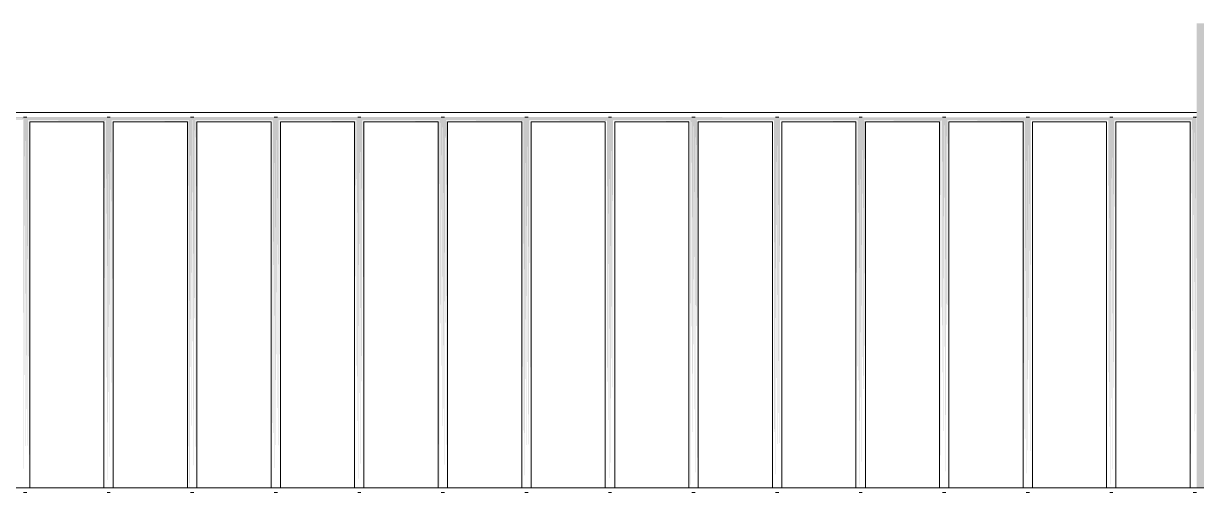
# Model space of a CAD drawing. Header units: metres. Extents: x -14 to 130, y -38 to 4.
# Drawn here: x 109.02 to 109.644, y -30.394 to -30.144 of the extents above; entities that cross this region are included whole.
import ezdxf

# ---------------------------------------------------------------- set-up
doc = ezdxf.new("R2010")
doc.units = ezdxf.units.M
doc.header["$MEASUREMENT"] = 0
doc.layers.add('A-Ost_Ansicht Ost PP_2_140 Brüstung', color=7, linetype='Continuous')
doc.layers.add('A-Ost_Ansicht Ost PP_2_717 Außen Ausstattung', color=7, linetype='Continuous')

msp = doc.modelspace()

# ---------------------------------------------------------------- hatches: boundary and pattern name
at = {"layer": 'A-Ost_Ansicht Ost PP_2_140 Brüstung', "linetype": 'Continuous', "lineweight": 0, "true_color": 0x000000}
msp.add_hatch(color=18, dxfattribs=at).paths.add_polyline_path([(111.63175, -30.14373), (109.64424, -30.14373), (109.64424, -30.39123), (111.63175, -30.39123)])
at = {"layer": 'A-Ost_Ansicht Ost PP_2_717 Außen Ausstattung', "linetype": 'Continuous', "lineweight": 0, "true_color": 0x000000}
for points in [[(107.41924, -30.19127), (109.64424, -30.19138)], [(107.41924, -30.19138), (109.64424, -30.19156)], [(107.41924, -30.19156), (109.64424, -30.19181)], [(107.41924, -30.19181), (109.64424, -30.19212)], [(107.41924, -30.19212), (109.64424, -30.19248)], [(107.41924, -30.19248), (109.64424, -30.19287)], [(107.41924, -30.1933), (109.64424, -30.1933), (107.41924, -30.19287)], [(107.41924, -30.19373), (109.64424, -30.19373), (107.41924, -30.1933)], [(108.98888, -30.19416), (109.02041, -30.19416), (109.02085, -30.19373), (108.98888, -30.19373)], [(109.02041, -30.19416), (108.98888, -30.19416), (109.01999, -30.19458)], [(109.01999, -30.19458), (108.98888, -30.19458), (109.0196, -30.19498)], [(109.02041, -30.19416), (109.01999, -30.19458), (109.01999, -30.39123)], [(109.02041, -30.39123), (109.02085, -30.19373), (109.02041, -30.19416)], [(109.02085, -30.19373), (109.02128, -30.19416), (109.06488, -30.19416), (109.06531, -30.19373)], [(109.02085, -30.39123), (109.02128, -30.19416), (109.02085, -30.19373)], [(109.06488, -30.19416), (109.02128, -30.19416), (109.0217, -30.19458), (109.06446, -30.19458)], [(109.02128, -30.39123), (109.0217, -30.19458), (109.02128, -30.19416)], [(109.06446, -30.19458), (109.0217, -30.19458), (109.0221, -30.19498), (109.06406, -30.19498)], [(109.0217, -30.19458), (109.0217, -30.39123), (109.0221, -30.19498)], [(109.06406, -30.19498), (109.06406, -30.39123), (109.06446, -30.19458)], [(109.06446, -30.39123), (109.06488, -30.19416), (109.06446, -30.19458)], [(109.06488, -30.39123), (109.06531, -30.19373), (109.06488, -30.19416)], [(109.10977, -30.19373), (109.06531, -30.19373), (109.06574, -30.19416), (109.10934, -30.19416)], [(109.06531, -30.39123), (109.06574, -30.19416), (109.06531, -30.19373)], [(109.06574, -30.19416), (109.06617, -30.19458), (109.10892, -30.19458), (109.10934, -30.19416)], [(109.06574, -30.39123), (109.06617, -30.19458), (109.06574, -30.19416)], [(109.06617, -30.19458), (109.06656, -30.19498), (109.10852, -30.19498), (109.10892, -30.19458)], [(109.06617, -30.19458), (109.06617, -30.39123), (109.06656, -30.19498)], [(109.10852, -30.19498), (109.10852, -30.39123), (109.10892, -30.19458)], [(109.10892, -30.39123), (109.10934, -30.19416), (109.10892, -30.19458)], [(109.10934, -30.39123), (109.10977, -30.19373), (109.10934, -30.19416)], [(109.10977, -30.19373), (109.11021, -30.19416), (109.15381, -30.19416), (109.15424, -30.19373)], [(109.10977, -30.39123), (109.11021, -30.19416), (109.10977, -30.19373)], [(109.11021, -30.19416), (109.11063, -30.19458), (109.15338, -30.19458), (109.15381, -30.19416)], [(109.11021, -30.39123), (109.11063, -30.19458), (109.11021, -30.19416)], [(109.11063, -30.19458), (109.11102, -30.19498), (109.15299, -30.19498), (109.15338, -30.19458)], [(109.11063, -30.19458), (109.11063, -30.39123), (109.11102, -30.19498)], [(109.15299, -30.19498), (109.15299, -30.39123), (109.15338, -30.19458)], [(109.15338, -30.39123), (109.15381, -30.19416), (109.15338, -30.19458)], [(109.15381, -30.39123), (109.15424, -30.19373), (109.15381, -30.19416)], [(109.1987, -30.19373), (109.15424, -30.19373), (109.15467, -30.19416), (109.19827, -30.19416)], [(109.15424, -30.39123), (109.15467, -30.19416), (109.15424, -30.19373)], [(109.19827, -30.19416), (109.15467, -30.19416), (109.15509, -30.19458), (109.19785, -30.19458)], [(109.15467, -30.39123), (109.15509, -30.19458), (109.15467, -30.19416)], [(109.15509, -30.19458), (109.15549, -30.19498), (109.19745, -30.19498), (109.19785, -30.19458)], [(109.15509, -30.39123), (109.15549, -30.19498), (109.15509, -30.19458)], [(109.19745, -30.19498), (109.19745, -30.39123), (109.19785, -30.19458)], [(109.19785, -30.39123), (109.19827, -30.19416), (109.19785, -30.19458)], [(109.19827, -30.19416), (109.19827, -30.39123), (109.1987, -30.19373)], [(109.24317, -30.19373), (109.1987, -30.19373), (109.19914, -30.19416), (109.24273, -30.19416)], [(109.1987, -30.39123), (109.19914, -30.19416), (109.1987, -30.19373)], [(109.19914, -30.19416), (109.19956, -30.19458), (109.24231, -30.19458), (109.24273, -30.19416)], [(109.19914, -30.39123), (109.19956, -30.19458), (109.19914, -30.19416)], [(109.19956, -30.19458), (109.19995, -30.19498), (109.24192, -30.19498), (109.24231, -30.19458)], [(109.19956, -30.39123), (109.19995, -30.19498), (109.19956, -30.19458)], [(109.24192, -30.19498), (109.24192, -30.39123), (109.24231, -30.19458)], [(109.24231, -30.19458), (109.24231, -30.39123), (109.24273, -30.19416)], [(109.24273, -30.39123), (109.24317, -30.19373), (109.24273, -30.19416)], [(109.28763, -30.19373), (109.24317, -30.19373), (109.2436, -30.19416), (109.2872, -30.19416)], [(109.24317, -30.39123), (109.2436, -30.19416), (109.24317, -30.19373)], [(109.2436, -30.19416), (109.24402, -30.19458), (109.28678, -30.19458), (109.2872, -30.19416)], [(109.2436, -30.39123), (109.24402, -30.19458), (109.2436, -30.19416)], [(109.24402, -30.19458), (109.24442, -30.19498), (109.28638, -30.19498), (109.28678, -30.19458)], [(109.24402, -30.39123), (109.24442, -30.19498), (109.24402, -30.19458)], [(109.28638, -30.19498), (109.28638, -30.39123), (109.28678, -30.19458)], [(109.28678, -30.39123), (109.2872, -30.19416), (109.28678, -30.19458)], [(109.2872, -30.39123), (109.28763, -30.19373), (109.2872, -30.19416)], [(109.3321, -30.19373), (109.28763, -30.19373), (109.28807, -30.19416), (109.33166, -30.19416)], [(109.28763, -30.39123), (109.28807, -30.19416), (109.28763, -30.19373)], [(109.28807, -30.19416), (109.28849, -30.19458), (109.33124, -30.19458), (109.33166, -30.19416)], [(109.28807, -30.39123), (109.28849, -30.19458), (109.28807, -30.19416)], [(109.33124, -30.19458), (109.28849, -30.19458), (109.28888, -30.19498), (109.33085, -30.19498)], [(109.28849, -30.19458), (109.28849, -30.39123), (109.28888, -30.19498)], [(109.33085, -30.19498), (109.33085, -30.39123), (109.33124, -30.19458)], [(109.33124, -30.39123), (109.33166, -30.19416), (109.33124, -30.19458)], [(109.33166, -30.39123), (109.3321, -30.19373), (109.33166, -30.19416)], [(109.3321, -30.19373), (109.33253, -30.19416), (109.37613, -30.19416), (109.37656, -30.19373)], [(109.3321, -30.39123), (109.33253, -30.19416), (109.3321, -30.19373)], [(109.33253, -30.19416), (109.33295, -30.19458), (109.37571, -30.19458), (109.37613, -30.19416)], [(109.33253, -30.39123), (109.33295, -30.19458), (109.33253, -30.19416)], [(109.33295, -30.19458), (109.33335, -30.19498), (109.37531, -30.19498), (109.37571, -30.19458)], [(109.33295, -30.19458), (109.33295, -30.39123), (109.33335, -30.19498)], [(109.37531, -30.19498), (109.37531, -30.39123), (109.37571, -30.19458)], [(109.37571, -30.39123), (109.37613, -30.19416), (109.37571, -30.19458)], [(109.37613, -30.39123), (109.37656, -30.19373), (109.37613, -30.19416)], [(109.42102, -30.19373), (109.37656, -30.19373), (109.37699, -30.19416), (109.42059, -30.19416)], [(109.37656, -30.39123), (109.37699, -30.19416), (109.37656, -30.19373)], [(109.42059, -30.19416), (109.37699, -30.19416), (109.37742, -30.19458), (109.42017, -30.19458)], [(109.37699, -30.39123), (109.37742, -30.19458), (109.37699, -30.19416)], [(109.37742, -30.19458), (109.37781, -30.19498), (109.41977, -30.19498), (109.42017, -30.19458)], [(109.37742, -30.39123), (109.37781, -30.19498), (109.37742, -30.19458)], [(109.41977, -30.19498), (109.41977, -30.39123), (109.42017, -30.19458)], [(109.42017, -30.39123), (109.42059, -30.19416), (109.42017, -30.19458)], [(109.42059, -30.39123), (109.42102, -30.19373), (109.42059, -30.19416)], [(109.42102, -30.19373), (109.42146, -30.19416), (109.46506, -30.19416), (109.46549, -30.19373)], [(109.42102, -30.39123), (109.42146, -30.19416), (109.42102, -30.19373)], [(109.42146, -30.19416), (109.42188, -30.19458), (109.46463, -30.19458), (109.46506, -30.19416)], [(109.42146, -30.39123), (109.42188, -30.19458), (109.42146, -30.19416)], [(109.42188, -30.19458), (109.42227, -30.19498), (109.46424, -30.19498), (109.46463, -30.19458)], [(109.42188, -30.19458), (109.42188, -30.39123), (109.42227, -30.19498)], [(109.46424, -30.19498), (109.46424, -30.39123), (109.46463, -30.19458)], [(109.46506, -30.19416), (109.46463, -30.19458), (109.46463, -30.39123)], [(109.46506, -30.39123), (109.46549, -30.19373), (109.46506, -30.19416)], [(109.46549, -30.19373), (109.46592, -30.19416), (109.50952, -30.19416), (109.50995, -30.19373)], [(109.46549, -30.39123), (109.46592, -30.19416), (109.46549, -30.19373)], [(109.46592, -30.19416), (109.46634, -30.19458), (109.5091, -30.19458), (109.50952, -30.19416)], [(109.46592, -30.39123), (109.46634, -30.19458), (109.46592, -30.19416)], [(109.5091, -30.19458), (109.46634, -30.19458), (109.46674, -30.19498), (109.5087, -30.19498)], [(109.46634, -30.19458), (109.46634, -30.39123), (109.46674, -30.19498)], [(109.5091, -30.19458), (109.5087, -30.19498), (109.5087, -30.39123)], [(109.50952, -30.19416), (109.5091, -30.19458), (109.5091, -30.39123)], [(109.50952, -30.39123), (109.50995, -30.19373), (109.50952, -30.19416)], [(109.55442, -30.19373), (109.50995, -30.19373), (109.51039, -30.19416), (109.55398, -30.19416)], [(109.50995, -30.39123), (109.51039, -30.19416), (109.50995, -30.19373)], [(109.51039, -30.19416), (109.51081, -30.19458), (109.55356, -30.19458), (109.55398, -30.19416)], [(109.51039, -30.39123), (109.51081, -30.19458), (109.51039, -30.19416)], [(109.55356, -30.19458), (109.51081, -30.19458), (109.5112, -30.19498), (109.55317, -30.19498)], [(109.5112, -30.19498), (109.51081, -30.19458), (109.51081, -30.39123)], [(109.55317, -30.19498), (109.55317, -30.39123), (109.55356, -30.19458)], [(109.55398, -30.19416), (109.55356, -30.19458), (109.55356, -30.39123)], [(109.55398, -30.39123), (109.55442, -30.19373), (109.55398, -30.19416)], [(109.55442, -30.19373), (109.55485, -30.19416), (109.59845, -30.19416), (109.59888, -30.19373)], [(109.55442, -30.39123), (109.55485, -30.19416), (109.55442, -30.19373)], [(109.55485, -30.19416), (109.55527, -30.19458), (109.59803, -30.19458), (109.59845, -30.19416)], [(109.55485, -30.39123), (109.55527, -30.19458), (109.55485, -30.19416)], [(109.55527, -30.19458), (109.55567, -30.19498), (109.59763, -30.19498), (109.59803, -30.19458)], [(109.55527, -30.19458), (109.55527, -30.39123), (109.55567, -30.19498)], [(109.59763, -30.19498), (109.59763, -30.39123), (109.59803, -30.19458)], [(109.59845, -30.19416), (109.59803, -30.19458), (109.59803, -30.39123)], [(109.59845, -30.39123), (109.59888, -30.19373), (109.59845, -30.19416)], [(109.64335, -30.19373), (109.59888, -30.19373), (109.59932, -30.19416), (109.64291, -30.19416)], [(109.59888, -30.39123), (109.59932, -30.19416), (109.59888, -30.19373)], [(109.59932, -30.19416), (109.59974, -30.19458), (109.64249, -30.19458), (109.64291, -30.19416)], [(109.59932, -30.39123), (109.59974, -30.19458), (109.59932, -30.19416)], [(109.59974, -30.19458), (109.60013, -30.19498), (109.6421, -30.19498), (109.64249, -30.19458)], [(109.59974, -30.19458), (109.59974, -30.39123), (109.60013, -30.19498)], [(109.6421, -30.19498), (109.6421, -30.39123), (109.64249, -30.19458)], [(109.64249, -30.39123), (109.64291, -30.19416), (109.64249, -30.19458)], [(109.64291, -30.39123), (109.64335, -30.19373), (109.64291, -30.19416)], [(109.64335, -30.19373), (109.64378, -30.19416), (109.64424, -30.19373)], [(109.64378, -30.19416), (109.64335, -30.19373), (109.64335, -30.39123)], [(109.64378, -30.39123), (109.6442, -30.19458), (109.64378, -30.19416)], [(109.06406, -30.19498), (109.0221, -30.19498), (109.02245, -30.19534), (109.0637, -30.19534)], [(109.0221, -30.39123), (109.02245, -30.19534), (109.0221, -30.19498)], [(109.0637, -30.19534), (109.02245, -30.19534), (109.0634, -30.19564)], [(109.02245, -30.39123), (109.02276, -30.19564)], [(109.02276, -30.19564), (109.06315, -30.19589)], [(109.02276, -30.19564), (109.02276, -30.39123), (109.02301, -30.19589)], [(109.02301, -30.19589), (109.06296, -30.19608)], [(109.02301, -30.19589), (109.02301, -30.39123), (109.0232, -30.19608)], [(109.06296, -30.19608), (109.0232, -30.19608), (109.06285, -30.19619)], [(109.0232, -30.39123), (109.02331, -30.19619)], [(109.06285, -30.19619), (109.06285, -30.39123), (109.06296, -30.19608)], [(109.06296, -30.19608), (109.06296, -30.39123), (109.06315, -30.19589)], [(109.06315, -30.19589), (109.06315, -30.39123), (109.0634, -30.19564)], [(109.0634, -30.39123), (109.0637, -30.19534)], [(109.0637, -30.39123), (109.06406, -30.19498), (109.0637, -30.19534)], [(109.10852, -30.19498), (109.06656, -30.19498), (109.06692, -30.19534), (109.10817, -30.19534)], [(109.06656, -30.39123), (109.06692, -30.19534), (109.06656, -30.19498)], [(109.06692, -30.19534), (109.10786, -30.19564)], [(109.06692, -30.39123), (109.06723, -30.19564)], [(109.10786, -30.19564), (109.06723, -30.19564), (109.10761, -30.19589)], [(109.06723, -30.19564), (109.06723, -30.39123), (109.06748, -30.19589)], [(109.10761, -30.19589), (109.06748, -30.19589), (109.10743, -30.19608)], [(109.06748, -30.39123), (109.06766, -30.19608)], [(109.10743, -30.19608), (109.06766, -30.19608), (109.10731, -30.19619)], [(109.06766, -30.19608), (109.06766, -30.39123), (109.06777, -30.19619)], [(109.10731, -30.19619), (109.10731, -30.39123), (109.10743, -30.19608)], [(109.10761, -30.19589), (109.10743, -30.39123)], [(109.10761, -30.19589), (109.10761, -30.39123), (109.10786, -30.19564)], [(109.10786, -30.39123), (109.10817, -30.19534)], [(109.10817, -30.39123), (109.10852, -30.19498), (109.10817, -30.19534)], [(109.11102, -30.19498), (109.11138, -30.19534), (109.15263, -30.19534), (109.15299, -30.19498)], [(109.11102, -30.39123), (109.11138, -30.19534), (109.11102, -30.19498)], [(109.11138, -30.19534), (109.15232, -30.19564)], [(109.11138, -30.39123), (109.11169, -30.19564)], [(109.11169, -30.19564), (109.15207, -30.19589)], [(109.11169, -30.19564), (109.11169, -30.39123), (109.11194, -30.19589)], [(109.15207, -30.19589), (109.11194, -30.19589), (109.15189, -30.19608)], [(109.11194, -30.39123), (109.11212, -30.19608)], [(109.11212, -30.19608), (109.15178, -30.19619)], [(109.11212, -30.39123), (109.11224, -30.19619)], [(109.15178, -30.39123), (109.15189, -30.19608)], [(109.15189, -30.39123), (109.15207, -30.19589)], [(109.15207, -30.39123), (109.15232, -30.19564)], [(109.15232, -30.39123), (109.15263, -30.19534)], [(109.15263, -30.39123), (109.15299, -30.19498), (109.15263, -30.19534)], [(109.15549, -30.19498), (109.15585, -30.19534), (109.1971, -30.19534), (109.19745, -30.19498)], [(109.15549, -30.39123), (109.15585, -30.19534), (109.15549, -30.19498)], [(109.15585, -30.19534), (109.19679, -30.19564)], [(109.15585, -30.39123), (109.15615, -30.19564)], [(109.19679, -30.19564), (109.15615, -30.19564), (109.19654, -30.19589)], [(109.15615, -30.19564), (109.15615, -30.39123), (109.1564, -30.19589)], [(109.19654, -30.19589), (109.1564, -30.19589), (109.19635, -30.19608)], [(109.1564, -30.39123), (109.15659, -30.19608)], [(109.19635, -30.19608), (109.15659, -30.19608), (109.19624, -30.19619)], [(109.15659, -30.39123), (109.1567, -30.19619)], [(109.19624, -30.39123), (109.19635, -30.19608)], [(109.19635, -30.19608), (109.19635, -30.39123), (109.19654, -30.19589)], [(109.19654, -30.19589), (109.19654, -30.39123), (109.19679, -30.19564)], [(109.19679, -30.39123), (109.1971, -30.19534)], [(109.1971, -30.19534), (109.1971, -30.39123), (109.19745, -30.19498)], [(109.24192, -30.19498), (109.19995, -30.19498), (109.20031, -30.19534), (109.24156, -30.19534)], [(109.19995, -30.39123), (109.20031, -30.19534), (109.19995, -30.19498)], [(109.20031, -30.19534), (109.24125, -30.19564)], [(109.20031, -30.39123), (109.20062, -30.19564)], [(109.24125, -30.19564), (109.20062, -30.19564), (109.241, -30.19589)], [(109.20062, -30.19564), (109.20062, -30.39123), (109.20087, -30.19589)], [(109.20087, -30.19589), (109.24082, -30.19608)], [(109.20087, -30.19589), (109.20087, -30.39123), (109.20105, -30.19608)], [(109.20105, -30.19608), (109.24071, -30.19619)], [(109.20117, -30.19619), (109.20105, -30.39123)], [(109.24071, -30.19619), (109.24071, -30.39123), (109.24082, -30.19608)], [(109.24082, -30.39123), (109.241, -30.19589)], [(109.241, -30.19589), (109.241, -30.39123), (109.24125, -30.19564)], [(109.24156, -30.19534), (109.24125, -30.39123)], [(109.24156, -30.39123), (109.24192, -30.19498), (109.24156, -30.19534)], [(109.24442, -30.19498), (109.24477, -30.19534), (109.28603, -30.19534), (109.28638, -30.19498)], [(109.24442, -30.39123), (109.24477, -30.19534), (109.24442, -30.19498)], [(109.28603, -30.19534), (109.24477, -30.19534), (109.28572, -30.19564)], [(109.24477, -30.19534), (109.24477, -30.39123), (109.24508, -30.19564)], [(109.24508, -30.19564), (109.28547, -30.19589)], [(109.24508, -30.19564), (109.24508, -30.39123), (109.24533, -30.19589)], [(109.24533, -30.19589), (109.28528, -30.19608)], [(109.24533, -30.39123), (109.24552, -30.19608)], [(109.28528, -30.19608), (109.24552, -30.19608), (109.28517, -30.19619)], [(109.24563, -30.19619), (109.24552, -30.39123)], [(109.28517, -30.19619), (109.28517, -30.39123), (109.28528, -30.19608)], [(109.28528, -30.19608), (109.28528, -30.39123), (109.28547, -30.19589)], [(109.28547, -30.19589), (109.28547, -30.39123), (109.28572, -30.19564)], [(109.28572, -30.39123), (109.28603, -30.19534)], [(109.28603, -30.39123), (109.28638, -30.19498), (109.28603, -30.19534)], [(109.33085, -30.19498), (109.28888, -30.19498), (109.28924, -30.19534), (109.33049, -30.19534)], [(109.28888, -30.39123), (109.28924, -30.19534), (109.28888, -30.19498)], [(109.33049, -30.19534), (109.28924, -30.19534), (109.33018, -30.19564)], [(109.28924, -30.39123), (109.28955, -30.19564)], [(109.28955, -30.19564), (109.32993, -30.19589)], [(109.28955, -30.19564), (109.28955, -30.39123), (109.2898, -30.19589)], [(109.2898, -30.19589), (109.32975, -30.19608)], [(109.2898, -30.39123), (109.28998, -30.19608)], [(109.32975, -30.19608), (109.28998, -30.19608), (109.32963, -30.19619)], [(109.28998, -30.39123), (109.29009, -30.19619)], [(109.32963, -30.39123), (109.32975, -30.19608)], [(109.32975, -30.39123), (109.32993, -30.19589)], [(109.32993, -30.39123), (109.33018, -30.19564)], [(109.33049, -30.19534), (109.33018, -30.39123)], [(109.33049, -30.39123), (109.33085, -30.19498), (109.33049, -30.19534)], [(109.37531, -30.19498), (109.33335, -30.19498), (109.3337, -30.19534), (109.37495, -30.19534)], [(109.33335, -30.39123), (109.3337, -30.19534), (109.33335, -30.19498)], [(109.3337, -30.19534), (109.37465, -30.19564)], [(109.3337, -30.39123), (109.33401, -30.19564)], [(109.37465, -30.19564), (109.33401, -30.19564), (109.3744, -30.19589)], [(109.33401, -30.39123), (109.33426, -30.19589)], [(109.33426, -30.19589), (109.37421, -30.19608)], [(109.33426, -30.39123), (109.33445, -30.19608)], [(109.33445, -30.19608), (109.3741, -30.19619)], [(109.33445, -30.39123), (109.33456, -30.19619)], [(109.3741, -30.39123), (109.37421, -30.19608)], [(109.3744, -30.19589), (109.37421, -30.39123)], [(109.3744, -30.39123), (109.37465, -30.19564)], [(109.37465, -30.39123), (109.37495, -30.19534)], [(109.37531, -30.19498), (109.37495, -30.19534), (109.37495, -30.39123)], [(109.37781, -30.19498), (109.37817, -30.19534), (109.41942, -30.19534), (109.41977, -30.19498)], [(109.37781, -30.39123), (109.37817, -30.19534), (109.37781, -30.19498)], [(109.37817, -30.19534), (109.41911, -30.19564)], [(109.37817, -30.19534), (109.37817, -30.39123), (109.37848, -30.19564)], [(109.37848, -30.19564), (109.41886, -30.19589)], [(109.37848, -30.19564), (109.37848, -30.39123), (109.37873, -30.19589)], [(109.41886, -30.19589), (109.37873, -30.19589), (109.41868, -30.19608)], [(109.37873, -30.19589), (109.37873, -30.39123), (109.37891, -30.19608)], [(109.37891, -30.19608), (109.41856, -30.19619)], [(109.37891, -30.39123), (109.37902, -30.19619)], [(109.41856, -30.39123), (109.41868, -30.19608)], [(109.41868, -30.19608), (109.41868, -30.39123), (109.41886, -30.19589)], [(109.41886, -30.39123), (109.41911, -30.19564)], [(109.41942, -30.19534), (109.41911, -30.39123)], [(109.41977, -30.19498), (109.41942, -30.19534), (109.41942, -30.39123)], [(109.46424, -30.19498), (109.42227, -30.19498), (109.42263, -30.19534), (109.46388, -30.19534)], [(109.42227, -30.39123), (109.42263, -30.19534), (109.42227, -30.19498)], [(109.42263, -30.19534), (109.46357, -30.19564)], [(109.42263, -30.39123), (109.42294, -30.19564)], [(109.46357, -30.19564), (109.42294, -30.19564), (109.46332, -30.19589)], [(109.42294, -30.39123), (109.42319, -30.19589)], [(109.42319, -30.19589), (109.46314, -30.19608)], [(109.42319, -30.39123), (109.42337, -30.19608)], [(109.46314, -30.19608), (109.42337, -30.19608), (109.46303, -30.19619)], [(109.42337, -30.39123), (109.42349, -30.19619)], [(109.46303, -30.39123), (109.46314, -30.19608)], [(109.46314, -30.39123), (109.46332, -30.19589)], [(109.46332, -30.19589), (109.46332, -30.39123), (109.46357, -30.19564)], [(109.46357, -30.39123), (109.46388, -30.19534)], [(109.46388, -30.39123), (109.46424, -30.19498), (109.46388, -30.19534)], [(109.46674, -30.19498), (109.4671, -30.19534), (109.50835, -30.19534), (109.5087, -30.19498)], [(109.46674, -30.39123), (109.4671, -30.19534), (109.46674, -30.19498)], [(109.50835, -30.19534), (109.4671, -30.19534), (109.50804, -30.19564)], [(109.4671, -30.19534), (109.4671, -30.39123), (109.4674, -30.19564)], [(109.4674, -30.19564), (109.50779, -30.19589)], [(109.4674, -30.19564), (109.4674, -30.39123), (109.46765, -30.19589)], [(109.50779, -30.19589), (109.46765, -30.19589), (109.5076, -30.19608)], [(109.46765, -30.19589), (109.46765, -30.39123), (109.46784, -30.19608)], [(109.46784, -30.19608), (109.50749, -30.19619)], [(109.46795, -30.19619), (109.46784, -30.39123)], [(109.50749, -30.39123), (109.5076, -30.19608)], [(109.5076, -30.19608), (109.5076, -30.39123), (109.50779, -30.19589)], [(109.50779, -30.19589), (109.50779, -30.39123), (109.50804, -30.19564)], [(109.50804, -30.39123), (109.50835, -30.19534)], [(109.50835, -30.39123), (109.5087, -30.19498), (109.50835, -30.19534)], [(109.55317, -30.19498), (109.5112, -30.19498), (109.51156, -30.19534), (109.55281, -30.19534)], [(109.5112, -30.19498), (109.5112, -30.39123), (109.51156, -30.19534)], [(109.55281, -30.19534), (109.51156, -30.19534), (109.5525, -30.19564)], [(109.51156, -30.19534), (109.51156, -30.39123), (109.51187, -30.19564)], [(109.5525, -30.19564), (109.51187, -30.19564), (109.55225, -30.19589)], [(109.51187, -30.39123), (109.51212, -30.19589)], [(109.51212, -30.19589), (109.55207, -30.19608)], [(109.51212, -30.39123), (109.5123, -30.19608)], [(109.55207, -30.19608), (109.5123, -30.19608), (109.55196, -30.19619)], [(109.51242, -30.19619), (109.5123, -30.39123)], [(109.55207, -30.19608), (109.55196, -30.39123)], [(109.55225, -30.19589), (109.55207, -30.39123)], [(109.55225, -30.19589), (109.55225, -30.39123), (109.5525, -30.19564)], [(109.55281, -30.19534), (109.5525, -30.39123)], [(109.55317, -30.19498), (109.55281, -30.19534), (109.55281, -30.39123)], [(109.59763, -30.19498), (109.55567, -30.19498), (109.55602, -30.19534), (109.59728, -30.19534)], [(109.55567, -30.39123), (109.55602, -30.19534), (109.55567, -30.19498)], [(109.55602, -30.19534), (109.59697, -30.19564)], [(109.55602, -30.39123), (109.55633, -30.19564)], [(109.55633, -30.19564), (109.59672, -30.19589)], [(109.55633, -30.39123), (109.55658, -30.19589)], [(109.55658, -30.19589), (109.59653, -30.19608)], [(109.55658, -30.39123), (109.55677, -30.19608)], [(109.59653, -30.19608), (109.55677, -30.19608), (109.59642, -30.19619)], [(109.55677, -30.39123), (109.55688, -30.19619)], [(109.59642, -30.39123), (109.59653, -30.19608)], [(109.59653, -30.39123), (109.59672, -30.19589)], [(109.59697, -30.19564), (109.59672, -30.39123)], [(109.59728, -30.19534), (109.59697, -30.39123)], [(109.59763, -30.19498), (109.59728, -30.19534), (109.59728, -30.39123)], [(109.60013, -30.19498), (109.60049, -30.19534), (109.64174, -30.19534), (109.6421, -30.19498)], [(109.60013, -30.39123), (109.60049, -30.19534), (109.60013, -30.19498)], [(109.60049, -30.19534), (109.64143, -30.19564)], [(109.60049, -30.39123), (109.6008, -30.19564)], [(109.6008, -30.19564), (109.64118, -30.19589)], [(109.60105, -30.19589), (109.6008, -30.39123)], [(109.60105, -30.19589), (109.641, -30.19608)], [(109.60105, -30.39123), (109.60123, -30.19608)], [(109.641, -30.19608), (109.60123, -30.19608), (109.64088, -30.19619)], [(109.60123, -30.39123), (109.60134, -30.19619)], [(109.64088, -30.39123), (109.641, -30.19608)], [(109.641, -30.39123), (109.64118, -30.19589)], [(109.64118, -30.19589), (109.64118, -30.39123), (109.64143, -30.19564)], [(109.64143, -30.39123), (109.64174, -30.19534)], [(109.6421, -30.19498), (109.64174, -30.19534), (109.64174, -30.39123)]]:
    msp.add_hatch(color=18, dxfattribs=at).paths.add_polyline_path(points)

# ---------------------------------------------------------------- linework, layer by layer
at = {"layer": 'A-Ost_Ansicht Ost PP_2_717 Außen Ausstattung', "color": 7, "linetype": 'Continuous', "lineweight": 13, "ltscale": 1000}
for p, q in [((109.64424, -30.19123), (107.41924, -30.19123)), ((109.01999, -30.19373), (109.02041, -30.19373)), ((109.02041, -30.19373), (109.02085, -30.19373)), ((109.02085, -30.19373), (109.02128, -30.19373)), ((109.02128, -30.19373), (109.0217, -30.19373)), ((109.06446, -30.19373), (109.06488, -30.19373)), ((109.06488, -30.19373), (109.06531, -30.19373)), ((109.06531, -30.19373), (109.06574, -30.19373)), ((109.06574, -30.19373), (109.06617, -30.19373)), ((109.10892, -30.19373), (109.10934, -30.19373)), ((109.10934, -30.19373), (109.10977, -30.19373)), ((109.10977, -30.19373), (109.11021, -30.19373)), ((109.11021, -30.19373), (109.11063, -30.19373)), ((109.15338, -30.19373), (109.15381, -30.19373)), ((109.15381, -30.19373), (109.15424, -30.19373)), ((109.15424, -30.19373), (109.15467, -30.19373)), ((109.15467, -30.19373), (109.15509, -30.19373)), ((109.19785, -30.19373), (109.19827, -30.19373)), ((109.19827, -30.19373), (109.1987, -30.19373)), ((109.1987, -30.19373), (109.19914, -30.19373)), ((109.19914, -30.19373), (109.19956, -30.19373)), ((109.24231, -30.19373), (109.24273, -30.19373)), ((109.24273, -30.19373), (109.24317, -30.19373)), ((109.24317, -30.19373), (109.2436, -30.19373)), ((109.2436, -30.19373), (109.24402, -30.19373)), ((109.28678, -30.19373), (109.2872, -30.19373)), ((109.2872, -30.19373), (109.28763, -30.19373)), ((109.28763, -30.19373), (109.28807, -30.19373)), ((109.28807, -30.19373), (109.28849, -30.19373)), ((109.33124, -30.19373), (109.33166, -30.19373)), ((109.33166, -30.19373), (109.3321, -30.19373)), ((109.3321, -30.19373), (109.33253, -30.19373)), ((109.33253, -30.19373), (109.33295, -30.19373)), ((109.37571, -30.19373), (109.37613, -30.19373)), ((109.37613, -30.19373), (109.37656, -30.19373)), ((109.37656, -30.19373), (109.37699, -30.19373)), ((109.37699, -30.19373), (109.37742, -30.19373)), ((109.42017, -30.19373), (109.42059, -30.19373)), ((109.42059, -30.19373), (109.42102, -30.19373)), ((109.42102, -30.19373), (109.42146, -30.19373)), ((109.42146, -30.19373), (109.42188, -30.19373)), ((109.46463, -30.19373), (109.46506, -30.19373)), ((109.46506, -30.19373), (109.46549, -30.19373)), ((109.46549, -30.19373), (109.46592, -30.19373)), ((109.46592, -30.19373), (109.46634, -30.19373)), ((109.5091, -30.19373), (109.50952, -30.19373)), ((109.50952, -30.19373), (109.50995, -30.19373)), ((109.50995, -30.19373), (109.51039, -30.19373)), ((109.51039, -30.19373), (109.51081, -30.19373)), ((109.55356, -30.19373), (109.55398, -30.19373)), ((109.55398, -30.19373), (109.55442, -30.19373)), ((109.55442, -30.19373), (109.55485, -30.19373)), ((109.55485, -30.19373), (109.55527, -30.19373)), ((109.59803, -30.19373), (109.59845, -30.19373)), ((109.59845, -30.19373), (109.59888, -30.19373)), ((109.59888, -30.19373), (109.59932, -30.19373)), ((109.59932, -30.19373), (109.59974, -30.19373)), ((109.64249, -30.19373), (109.64291, -30.19373)), ((109.64291, -30.19373), (109.64335, -30.19373)), ((109.64335, -30.19373), (109.64378, -30.19373)), ((109.64378, -30.19373), (109.6442, -30.19373)), ((109.02335, -30.39123), (109.02335, -30.19621)), ((109.06281, -30.19623), (109.02335, -30.19623)), ((109.06281, -30.39123), (109.06281, -30.19621)), ((109.06781, -30.39123), (109.06781, -30.19621)), ((109.10727, -30.19623), (109.06781, -30.19623)), ((109.10727, -30.39123), (109.10727, -30.19621)), ((109.11227, -30.39123), (109.11227, -30.19621)), ((109.15174, -30.19623), (109.11227, -30.19623)), ((109.15174, -30.39123), (109.15174, -30.19621)), ((109.15674, -30.39123), (109.15674, -30.19621)), ((109.1962, -30.19623), (109.15674, -30.19623)), ((109.1962, -30.39123), (109.1962, -30.19621)), ((109.2012, -30.39123), (109.2012, -30.19621)), ((109.24067, -30.19623), (109.2012, -30.19623)), ((109.24067, -30.39123), (109.24067, -30.19621)), ((109.24567, -30.39123), (109.24567, -30.19621)), ((109.28513, -30.19623), (109.24567, -30.19623)), ((109.28513, -30.39123), (109.28513, -30.19622)), ((109.29013, -30.39123), (109.29013, -30.19622)), ((109.3296, -30.19623), (109.29013, -30.19623)), ((109.3296, -30.39123), (109.3296, -30.19622)), ((109.3346, -30.39123), (109.3346, -30.19622)), ((109.37406, -30.19623), (109.3346, -30.19623)), ((109.37406, -30.39123), (109.37406, -30.19622)), ((109.37906, -30.39123), (109.37906, -30.19622)), ((109.41852, -30.19623), (109.37906, -30.19623)), ((109.41852, -30.39123), (109.41852, -30.19622)), ((109.42352, -30.39123), (109.42352, -30.19622)), ((109.46299, -30.19623), (109.42352, -30.19623)), ((109.46299, -30.39123), (109.46299, -30.19622)), ((109.46799, -30.39123), (109.46799, -30.19622)), ((109.50745, -30.19623), (109.46799, -30.19623)), ((109.50745, -30.39123), (109.50745, -30.19622)), ((109.51245, -30.39123), (109.51245, -30.19622)), ((109.55192, -30.19623), (109.51245, -30.19623)), ((109.55192, -30.39123), (109.55192, -30.19622)), ((109.55692, -30.39123), (109.55692, -30.19622)), ((109.59638, -30.19623), (109.55692, -30.19623)), ((109.59638, -30.39123), (109.59638, -30.19622)), ((109.60138, -30.39123), (109.60138, -30.19622)), ((109.64085, -30.19623), (109.60138, -30.19623)), ((109.64085, -30.39123), (109.64085, -30.19622)), ((105.41927, -30.39123), (111.63175, -30.39123)), ((109.02002, -30.39373), (109.02044, -30.39373)), ((109.02044, -30.39373), (109.02087, -30.39373)), ((109.02087, -30.39373), (109.02131, -30.39373)), ((109.02131, -30.39373), (109.02173, -30.39373)), ((109.06448, -30.39373), (109.0649, -30.39373)), ((109.0649, -30.39373), (109.06534, -30.39373)), ((109.06534, -30.39373), (109.06577, -30.39373)), ((109.06577, -30.39373), (109.06619, -30.39373)), ((109.10894, -30.39373), (109.10937, -30.39373)), ((109.10937, -30.39373), (109.1098, -30.39373)), ((109.1098, -30.39373), (109.11023, -30.39373)), ((109.11023, -30.39373), (109.11065, -30.39373)), ((109.15341, -30.39373), (109.15383, -30.39373)), ((109.15383, -30.39373), (109.15426, -30.39373)), ((109.15426, -30.39373), (109.1547, -30.39373)), ((109.1547, -30.39373), (109.15512, -30.39373)), ((109.19787, -30.39373), (109.19829, -30.39373)), ((109.19829, -30.39373), (109.19873, -30.39373)), ((109.19873, -30.39373), (109.19916, -30.39373)), ((109.19916, -30.39373), (109.19958, -30.39373)), ((109.24234, -30.39373), (109.24276, -30.39373)), ((109.24276, -30.39373), (109.24319, -30.39373)), ((109.24319, -30.39373), (109.24363, -30.39373)), ((109.24363, -30.39373), (109.24405, -30.39373)), ((109.2868, -30.39373), (109.28722, -30.39373)), ((109.28722, -30.39373), (109.28766, -30.39373)), ((109.28766, -30.39373), (109.28809, -30.39373)), ((109.28809, -30.39373), (109.28851, -30.39373)), ((109.33127, -30.39373), (109.33169, -30.39373)), ((109.33169, -30.39373), (109.33212, -30.39373)), ((109.33212, -30.39373), (109.33256, -30.39373)), ((109.33256, -30.39373), (109.33298, -30.39373)), ((109.37573, -30.39373), (109.37615, -30.39373)), ((109.37615, -30.39373), (109.37659, -30.39373)), ((109.37659, -30.39373), (109.37702, -30.39373)), ((109.37702, -30.39373), (109.37744, -30.39373)), ((109.42019, -30.39373), (109.42062, -30.39373)), ((109.42062, -30.39373), (109.42105, -30.39373)), ((109.42105, -30.39373), (109.42148, -30.39373)), ((109.42148, -30.39373), (109.4219, -30.39373)), ((109.46466, -30.39373), (109.46508, -30.39373)), ((109.46508, -30.39373), (109.46551, -30.39373)), ((109.46551, -30.39373), (109.46595, -30.39373)), ((109.46595, -30.39373), (109.46637, -30.39373)), ((109.50912, -30.39373), (109.50954, -30.39373)), ((109.50954, -30.39373), (109.50998, -30.39373)), ((109.50998, -30.39373), (109.51041, -30.39373)), ((109.51041, -30.39373), (109.51083, -30.39373)), ((109.55359, -30.39373), (109.55401, -30.39373)), ((109.55401, -30.39373), (109.55444, -30.39373)), ((109.55444, -30.39373), (109.55488, -30.39373)), ((109.55488, -30.39373), (109.5553, -30.39373)), ((109.59805, -30.39373), (109.59847, -30.39373)), ((109.59847, -30.39373), (109.59891, -30.39373)), ((109.59891, -30.39373), (109.59934, -30.39373)), ((109.59934, -30.39373), (109.59976, -30.39373)), ((109.64252, -30.39373), (109.64294, -30.39373)), ((109.64294, -30.39373), (109.64337, -30.39373)), ((109.64337, -30.39373), (109.64381, -30.39373)), ((109.64381, -30.39373), (109.64423, -30.39373))]:
    msp.add_line(p, q, dxfattribs=at)

doc.saveas('drawing.dxf')
